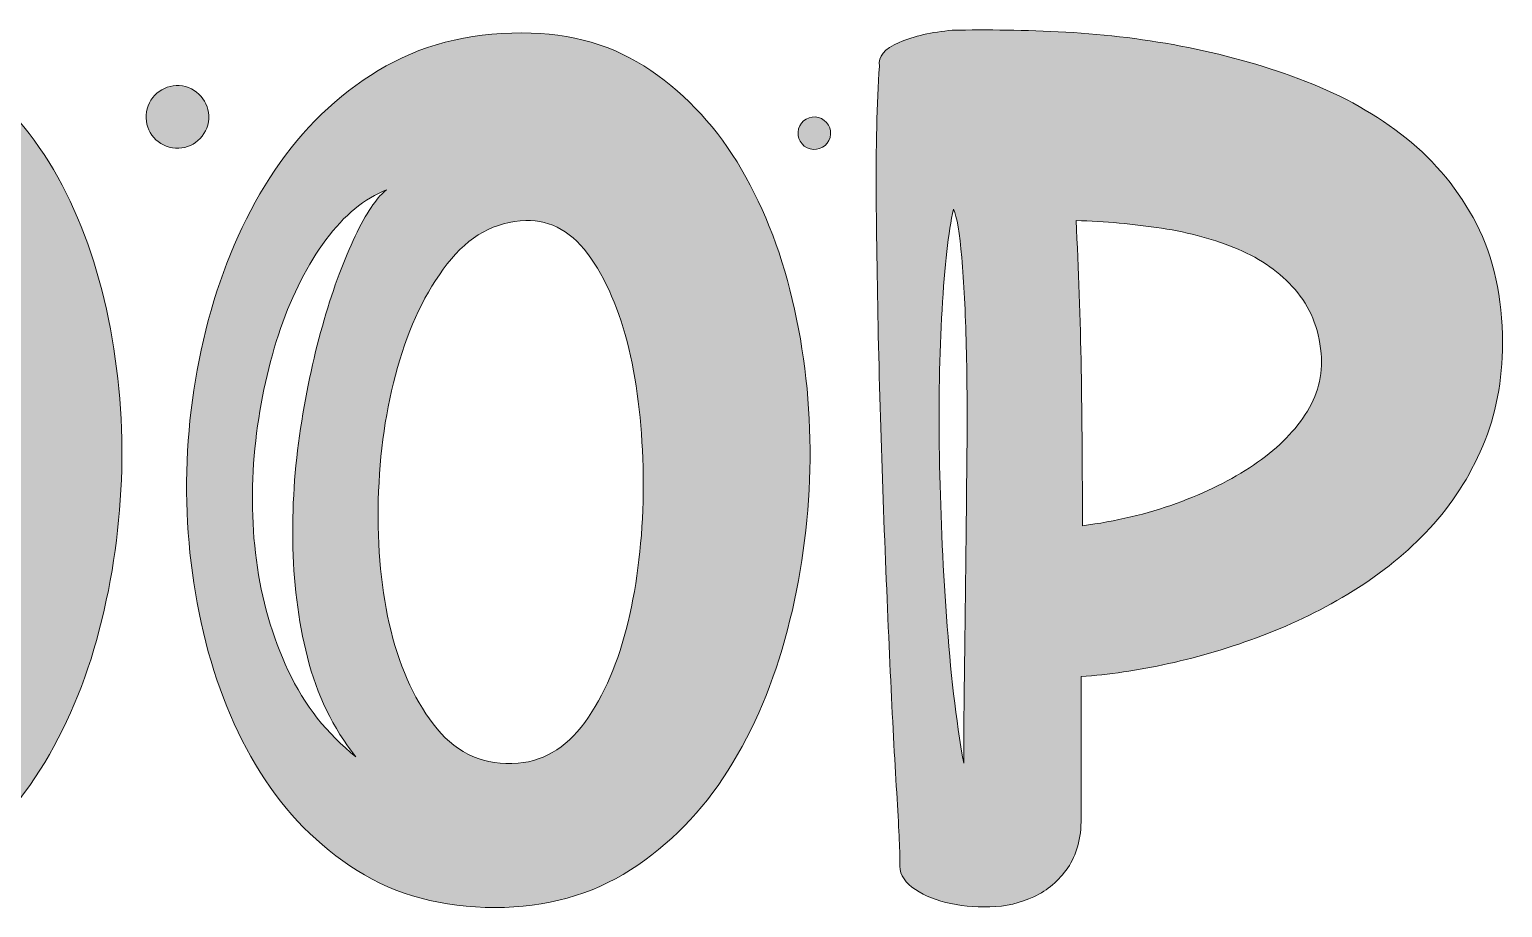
# Model space of a CAD drawing. Header units: inches. Extents: x 117 to 963, y -969 to -111.
# Drawn here: x 527.7 to 963.4, y -969.3 to -709.6 of the extents above; entities that cross this region are included whole.
import ezdxf

# ---------------------------------------------------------------- set-up
doc = ezdxf.new("R2010")
doc.units = ezdxf.units.IN
doc.header["$MEASUREMENT"] = 0
doc.layers.add('Layer 1', color=7, linetype='Continuous')

# ---------------------------------------------------------------- blocks, each defined once
blk = doc.blocks.new('block 2')
at = {"layer": 'Layer 1', "true_color": 0xffffff}
h = blk.add_hatch(color=7, dxfattribs=at)
h.dxf.hatch_style = 2
edge = h.paths.add_edge_path()
edge.add_spline(control_points=[(955.61, -767.05), (950.45, -757.11), (943.53, -748.68), (934.84, -741.75), (926.16, -734.83), (916.28, -729.23), (905.2, -724.95), (894.12, -720.67), (882.54, -717.34), (870.46, -714.94), (858.38, -712.55), (846.3, -711.04), (834.21, -710.41), (822.13, -709.78), (810.93, -709.59), (800.61, -709.84), (794.57, -710.35), (789.34, -711.54), (784.94, -713.43), (780.53, -715.32), (778.58, -717.65), (779.09, -720.41), (778.33, -731.49), (778.01, -744.52), (778.14, -759.5), (778.26, -774.48), (778.52, -790.02), (778.89, -806.13), (779.27, -822.24), (779.78, -838.41), (780.41, -854.65), (781.03, -870.89), (781.66, -885.87), (782.29, -899.59), (782.92, -913.31), (783.55, -925.2), (784.18, -935.27), (784.81, -945.34), (785.13, -952.26), (785.13, -956.04), (784.87, -958.81), (786.07, -961.2), (788.71, -963.21), (791.36, -965.23), (794.69, -966.74), (798.72, -967.74), (802.74, -968.75), (807.09, -969.19), (811.75, -969.06), (816.4, -968.94), (820.74, -967.93), (824.77, -966.04), (828.8, -964.15), (832.14, -961.32), (834.78, -957.55), (837.42, -953.77), (838.75, -948.86), (838.75, -942.82), (838.75, -942.82), (838.75, -900.91), (838.75, -900.91), (846.8, -900.41), (855.42, -899.15), (864.61, -897.13), (873.8, -895.12), (883.05, -892.35), (892.36, -888.82), (901.67, -885.3), (910.61, -880.89), (919.17, -875.61), (927.73, -870.32), (935.28, -864.16), (941.83, -857.1), (948.37, -850.06), (953.59, -841.94), (957.5, -832.75), (961.4, -823.56), (963.35, -813.43), (963.35, -802.35), (963.35, -788.76), (960.77, -777), (955.61, -767.05)], knot_values=[0, 0, 0, 0, 1, 1, 1, 2, 2, 2, 3, 3, 3, 4, 4, 4, 5, 5, 5, 6, 6, 6, 7, 7, 7, 8, 8, 8, 9, 9, 9, 10, 10, 10, 11, 11, 11, 12, 12, 12, 13, 13, 13, 14, 14, 14, 15, 15, 15, 16, 16, 16, 17, 17, 17, 18, 18, 18, 19, 19, 19, 20, 20, 20, 21, 21, 21, 22, 22, 22, 23, 23, 23, 24, 24, 24, 25, 25, 25, 26, 26, 26, 27, 27, 27, 27], degree=3, periodic=1)
edge = h.paths.add_edge_path()
edge.add_spline(control_points=[(804.95, -836.71), (804.82, -848.8), (804.7, -860.5), (804.57, -871.83), (804.44, -883.16), (804.32, -893.67), (804.19, -903.36), (804.06, -913.05), (804.01, -920.8), (804.01, -926.58), (801.74, -913.74), (800.04, -899.27), (798.91, -883.16), (797.78, -867.05), (797.08, -851.19), (796.83, -835.58), (796.58, -819.98), (796.83, -805.63), (797.59, -792.54), (798.34, -779.45), (799.47, -769.5), (800.99, -762.71), (801.99, -764.97), (802.81, -769.76), (803.44, -777.05), (804.06, -784.36), (804.51, -793.1), (804.76, -803.3), (805.01, -813.49), (805.07, -824.63), (804.95, -836.71)], knot_values=[0, 0, 0, 0, 1, 1, 1, 2, 2, 2, 3, 3, 3, 4, 4, 4, 5, 5, 5, 6, 6, 6, 7, 7, 7, 8, 8, 8, 9, 9, 9, 10, 10, 10, 10], degree=3, periodic=1)
edge = h.paths.add_edge_path()
edge.add_spline(control_points=[(905.01, -823.5), (901.36, -829.04), (896.26, -834.01), (889.72, -838.41), (883.17, -842.82), (875.56, -846.6), (866.88, -849.74), (858.19, -852.89), (848.94, -855.09), (839.12, -856.35), (839.12, -840.49), (838.99, -825.07), (838.75, -810.09), (838.49, -795.12), (837.99, -780.45), (837.23, -766.1), (845.79, -766.36), (854.23, -767.11), (862.53, -768.37), (870.84, -769.63), (878.39, -771.71), (885.19, -774.6), (891.99, -777.5), (897.59, -781.46), (901.99, -786.49), (906.39, -791.53), (908.98, -797.82), (909.73, -805.37), (910.24, -811.92), (908.66, -817.97), (905.01, -823.5)], knot_values=[0, 0, 0, 0, 1, 1, 1, 2, 2, 2, 3, 3, 3, 4, 4, 4, 5, 5, 5, 6, 6, 6, 7, 7, 7, 8, 8, 8, 9, 9, 9, 10, 10, 10, 10], degree=3, periodic=1)
h = blk.add_hatch(color=7, dxfattribs=at)
h.dxf.hatch_style = 2
edge = h.paths.add_edge_path()
edge.add_spline(control_points=[(534.79, -751), (527.74, -738.92), (518.8, -729.16), (507.98, -721.74), (497.15, -714.31), (484.44, -710.6), (469.84, -710.6), (453.73, -710.6), (439.57, -714.31), (427.36, -721.74), (415.15, -729.16), (404.95, -738.98), (396.78, -751.19), (388.59, -763.4), (382.3, -777.24), (377.9, -792.73), (373.49, -808.21), (371.1, -824.07), (370.72, -840.3), (370.35, -856.54), (371.98, -872.4), (375.63, -887.88), (379.28, -903.36), (384.88, -917.14), (392.43, -929.23), (399.99, -941.31), (409.55, -951), (421.13, -958.3), (432.71, -965.61), (446.3, -969.25), (461.91, -969.25), (477.02, -969.25), (490.36, -965.54), (501.94, -958.11), (513.51, -950.69), (523.14, -940.87), (530.82, -928.66), (538.5, -916.45), (544.35, -902.61), (548.38, -887.12), (552.41, -871.64), (554.61, -855.85), (554.99, -839.74), (555.37, -823.63), (553.86, -807.83), (550.46, -792.35), (547.06, -776.87), (541.83, -763.08), (534.79, -751)], knot_values=[0, 0, 0, 0, 1, 1, 1, 2, 2, 2, 3, 3, 3, 4, 4, 4, 5, 5, 5, 6, 6, 6, 7, 7, 7, 8, 8, 8, 9, 9, 9, 10, 10, 10, 11, 11, 11, 12, 12, 12, 13, 13, 13, 14, 14, 14, 15, 15, 15, 16, 16, 16, 16], degree=3, periodic=1)
edge = h.paths.add_edge_path()
edge.add_spline(control_points=[(411.88, -793.67), (408.98, -803.24), (406.59, -813.81), (404.71, -825.39), (402.82, -836.97), (401.93, -848.74), (402.06, -860.69), (402.19, -872.65), (403.63, -884.17), (406.41, -895.24), (409.17, -906.32), (413.96, -916.14), (420.75, -924.69), (412.19, -917.9), (405.52, -909.4), (400.74, -899.21), (395.96, -889.01), (392.81, -878.13), (391.3, -866.55), (389.79, -854.97), (389.73, -843.2), (391.11, -831.24), (392.49, -819.29), (394.95, -808.21), (398.47, -798.01), (402, -787.82), (406.46, -779.07), (411.88, -771.77), (417.29, -764.47), (423.27, -759.56), (429.82, -757.04), (427.3, -758.81), (424.4, -762.96), (421.13, -769.5), (417.86, -776.05), (414.77, -784.11), (411.88, -793.67)], knot_values=[0, 0, 0, 0, 1, 1, 1, 2, 2, 2, 3, 3, 3, 4, 4, 4, 5, 5, 5, 6, 6, 6, 7, 7, 7, 8, 8, 8, 9, 9, 9, 10, 10, 10, 11, 11, 11, 12, 12, 12, 12], degree=3, periodic=1)
edge = h.paths.add_edge_path()
edge.add_spline(control_points=[(501.75, -882.59), (499.1, -894.55), (495.01, -904.68), (489.48, -912.99), (483.94, -921.3), (477.02, -925.83), (468.71, -926.58), (458.89, -927.34), (450.9, -923.94), (444.73, -916.39), (438.56, -908.84), (434.03, -899.21), (431.14, -887.5), (428.24, -875.8), (426.98, -862.9), (427.36, -848.8), (427.74, -834.7), (429.63, -821.61), (433.03, -809.53), (436.42, -797.44), (441.33, -787.25), (447.75, -778.94), (454.17, -770.64), (461.91, -766.36), (470.98, -766.1), (478.53, -765.86), (484.94, -769.57), (490.23, -777.24), (495.52, -784.92), (499.42, -794.55), (501.94, -806.13), (504.45, -817.71), (505.71, -830.36), (505.71, -844.08), (505.71, -857.8), (504.39, -870.64), (501.75, -882.59)], knot_values=[0, 0, 0, 0, 1, 1, 1, 2, 2, 2, 3, 3, 3, 4, 4, 4, 5, 5, 5, 6, 6, 6, 7, 7, 7, 8, 8, 8, 9, 9, 9, 10, 10, 10, 11, 11, 11, 12, 12, 12, 12], degree=3, periodic=1)
h = blk.add_hatch(color=7, dxfattribs=at)
h.dxf.hatch_style = 2
edge = h.paths.add_edge_path()
edge.add_spline(control_points=[(738.31, -751), (731.26, -738.92), (722.32, -729.16), (711.5, -721.74), (700.67, -714.31), (687.96, -710.6), (673.36, -710.6), (657.25, -710.6), (643.09, -714.31), (630.88, -721.74), (618.67, -729.16), (608.48, -738.98), (600.3, -751.19), (592.11, -763.4), (585.82, -777.24), (581.42, -792.73), (577.01, -808.21), (574.62, -824.07), (574.24, -840.3), (573.87, -856.54), (575.5, -872.4), (579.15, -887.88), (582.8, -903.36), (588.4, -917.14), (595.96, -929.23), (603.51, -941.31), (613.07, -951), (624.65, -958.3), (636.23, -965.61), (649.82, -969.25), (665.43, -969.25), (680.54, -969.25), (693.88, -965.54), (705.46, -958.11), (717.04, -950.69), (726.66, -940.87), (734.34, -928.66), (742.02, -916.45), (747.87, -902.61), (751.9, -887.12), (755.93, -871.64), (758.13, -855.85), (758.51, -839.74), (758.89, -823.63), (757.38, -807.83), (753.98, -792.35), (750.58, -776.87), (745.35, -763.08), (738.31, -751)], knot_values=[0, 0, 0, 0, 1, 1, 1, 2, 2, 2, 3, 3, 3, 4, 4, 4, 5, 5, 5, 6, 6, 6, 7, 7, 7, 8, 8, 8, 9, 9, 9, 10, 10, 10, 11, 11, 11, 12, 12, 12, 13, 13, 13, 14, 14, 14, 15, 15, 15, 16, 16, 16, 16], degree=3, periodic=1)
edge = h.paths.add_edge_path()
edge.add_spline(control_points=[(615.4, -793.67), (612.5, -803.24), (610.12, -813.81), (608.23, -825.39), (606.34, -836.97), (605.45, -848.74), (605.58, -860.69), (605.71, -872.65), (607.15, -884.17), (609.93, -895.24), (612.69, -906.32), (617.48, -916.14), (624.27, -924.69), (615.71, -917.9), (609.04, -909.4), (604.26, -899.21), (599.48, -889.01), (596.33, -878.13), (594.82, -866.55), (593.31, -854.97), (593.25, -843.2), (594.63, -831.24), (596.01, -819.29), (598.47, -808.21), (602, -798.01), (605.52, -787.82), (609.99, -779.07), (615.4, -771.77), (620.81, -764.47), (626.79, -759.56), (633.34, -757.04), (630.82, -758.81), (627.92, -762.96), (624.65, -769.5), (621.38, -776.05), (618.29, -784.11), (615.4, -793.67)], knot_values=[0, 0, 0, 0, 1, 1, 1, 2, 2, 2, 3, 3, 3, 4, 4, 4, 5, 5, 5, 6, 6, 6, 7, 7, 7, 8, 8, 8, 9, 9, 9, 10, 10, 10, 11, 11, 11, 12, 12, 12, 12], degree=3, periodic=1)
edge = h.paths.add_edge_path()
edge.add_spline(control_points=[(705.27, -882.59), (702.63, -894.55), (698.53, -904.68), (693, -912.99), (687.46, -921.3), (680.54, -925.83), (672.23, -926.58), (662.41, -927.34), (654.42, -923.94), (648.25, -916.39), (642.08, -908.84), (637.55, -899.21), (634.66, -887.5), (631.76, -875.8), (630.5, -862.9), (630.88, -848.8), (631.26, -834.7), (633.15, -821.61), (636.55, -809.53), (639.95, -797.44), (644.85, -787.25), (651.27, -778.94), (657.69, -770.64), (665.43, -766.36), (674.5, -766.1), (682.05, -765.86), (688.47, -769.57), (693.75, -777.24), (699.04, -784.92), (702.94, -794.55), (705.46, -806.13), (707.97, -817.71), (709.23, -830.36), (709.23, -844.08), (709.23, -857.8), (707.91, -870.64), (705.27, -882.59)], knot_values=[0, 0, 0, 0, 1, 1, 1, 2, 2, 2, 3, 3, 3, 4, 4, 4, 5, 5, 5, 6, 6, 6, 7, 7, 7, 8, 8, 8, 9, 9, 9, 10, 10, 10, 11, 11, 11, 12, 12, 12, 12], degree=3, periodic=1)
h = blk.add_hatch(color=7, dxfattribs=at)
h.dxf.hatch_style = 2
edge = h.paths.add_edge_path()
edge.add_spline(control_points=[(580.43, -737.85), (581.75, -732.91), (578.81, -727.83), (573.87, -726.5), (568.93, -725.18), (563.85, -728.11), (562.52, -733.06), (561.2, -738), (564.14, -743.08), (569.08, -744.41), (574.02, -745.73), (579.1, -742.79), (580.43, -737.85)], knot_values=[0, 0, 0, 0, 1, 1, 1, 2, 2, 2, 3, 3, 3, 4, 4, 4, 4], degree=3, periodic=1)
h = blk.add_hatch(color=7, dxfattribs=at)
h.dxf.hatch_style = 2
edge = h.paths.add_edge_path()
edge.add_spline(control_points=[(761.07, -735.62), (758.51, -734.93), (755.87, -736.46), (755.18, -739.02), (754.5, -741.59), (756.02, -744.23), (758.58, -744.91), (761.15, -745.6), (763.79, -744.08), (764.48, -741.51), (765.16, -738.94), (763.64, -736.31), (761.07, -735.62)], knot_values=[0, 0, 0, 0, 1, 1, 1, 2, 2, 2, 3, 3, 3, 4, 4, 4, 4], degree=3, periodic=1)
at = {"layer": 'Layer 1', "lineweight": 0}
for points, knots in [([(955.61, -767.05), (950.45, -757.11), (943.53, -748.68), (934.84, -741.75), (926.16, -734.83), (916.28, -729.23), (905.2, -724.95), (894.12, -720.67), (882.54, -717.34), (870.46, -714.94), (858.38, -712.55), (846.3, -711.04), (834.21, -710.41), (822.13, -709.78), (810.93, -709.59), (800.61, -709.84), (794.57, -710.35), (789.34, -711.54), (784.94, -713.43), (780.53, -715.32), (778.58, -717.65), (779.09, -720.41), (778.33, -731.49), (778.01, -744.52), (778.14, -759.5), (778.26, -774.48), (778.52, -790.02), (778.89, -806.13), (779.27, -822.24), (779.78, -838.41), (780.41, -854.65), (781.03, -870.89), (781.66, -885.87), (782.29, -899.59), (782.92, -913.31), (783.55, -925.2), (784.18, -935.27), (784.81, -945.34), (785.13, -952.26), (785.13, -956.04), (784.87, -958.81), (786.07, -961.2), (788.71, -963.21), (791.36, -965.23), (794.69, -966.74), (798.72, -967.74), (802.74, -968.75), (807.09, -969.19), (811.75, -969.06), (816.4, -968.94), (820.74, -967.93), (824.77, -966.04), (828.8, -964.15), (832.14, -961.32), (834.78, -957.55), (837.42, -953.77), (838.75, -948.86), (838.75, -942.82), (838.75, -942.82), (838.75, -900.91), (838.75, -900.91), (846.8, -900.41), (855.42, -899.15), (864.61, -897.13), (873.8, -895.12), (883.05, -892.35), (892.36, -888.82), (901.67, -885.3), (910.61, -880.89), (919.17, -875.61), (927.73, -870.32), (935.28, -864.16), (941.83, -857.1), (948.37, -850.06), (953.59, -841.94), (957.5, -832.75), (961.4, -823.56), (963.35, -813.43), (963.35, -802.35), (963.35, -788.76), (960.77, -777), (955.61, -767.05)], [0, 0, 0, 0, 1, 1, 1, 2, 2, 2, 3, 3, 3, 4, 4, 4, 5, 5, 5, 6, 6, 6, 7, 7, 7, 8, 8, 8, 9, 9, 9, 10, 10, 10, 11, 11, 11, 12, 12, 12, 13, 13, 13, 14, 14, 14, 15, 15, 15, 16, 16, 16, 17, 17, 17, 18, 18, 18, 19, 19, 19, 20, 20, 20, 21, 21, 21, 22, 22, 22, 23, 23, 23, 24, 24, 24, 25, 25, 25, 26, 26, 26, 27, 27, 27, 27]), ([(534.79, -751), (527.74, -738.92), (518.8, -729.16), (507.98, -721.74), (497.15, -714.31), (484.44, -710.6), (469.84, -710.6), (453.73, -710.6), (439.57, -714.31), (427.36, -721.74), (415.15, -729.16), (404.95, -738.98), (396.78, -751.19), (388.59, -763.4), (382.3, -777.24), (377.9, -792.73), (373.49, -808.21), (371.1, -824.07), (370.72, -840.3), (370.35, -856.54), (371.98, -872.4), (375.63, -887.88), (379.28, -903.36), (384.88, -917.14), (392.43, -929.23), (399.99, -941.31), (409.55, -951), (421.13, -958.3), (432.71, -965.61), (446.3, -969.25), (461.91, -969.25), (477.02, -969.25), (490.36, -965.54), (501.94, -958.11), (513.51, -950.69), (523.14, -940.87), (530.82, -928.66), (538.5, -916.45), (544.35, -902.61), (548.38, -887.12), (552.41, -871.64), (554.61, -855.85), (554.99, -839.74), (555.37, -823.63), (553.86, -807.83), (550.46, -792.35), (547.06, -776.87), (541.83, -763.08), (534.79, -751)], [0, 0, 0, 0, 1, 1, 1, 2, 2, 2, 3, 3, 3, 4, 4, 4, 5, 5, 5, 6, 6, 6, 7, 7, 7, 8, 8, 8, 9, 9, 9, 10, 10, 10, 11, 11, 11, 12, 12, 12, 13, 13, 13, 14, 14, 14, 15, 15, 15, 16, 16, 16, 16]), ([(738.31, -751), (731.26, -738.92), (722.32, -729.16), (711.5, -721.74), (700.67, -714.31), (687.96, -710.6), (673.36, -710.6), (657.25, -710.6), (643.09, -714.31), (630.88, -721.74), (618.67, -729.16), (608.48, -738.98), (600.3, -751.19), (592.11, -763.4), (585.82, -777.24), (581.42, -792.73), (577.01, -808.21), (574.62, -824.07), (574.24, -840.3), (573.87, -856.54), (575.5, -872.4), (579.15, -887.88), (582.8, -903.36), (588.4, -917.14), (595.96, -929.23), (603.51, -941.31), (613.07, -951), (624.65, -958.3), (636.23, -965.61), (649.82, -969.25), (665.43, -969.25), (680.54, -969.25), (693.88, -965.54), (705.46, -958.11), (717.04, -950.69), (726.66, -940.87), (734.34, -928.66), (742.02, -916.45), (747.87, -902.61), (751.9, -887.12), (755.93, -871.64), (758.13, -855.85), (758.51, -839.74), (758.89, -823.63), (757.38, -807.83), (753.98, -792.35), (750.58, -776.87), (745.35, -763.08), (738.31, -751)], [0, 0, 0, 0, 1, 1, 1, 2, 2, 2, 3, 3, 3, 4, 4, 4, 5, 5, 5, 6, 6, 6, 7, 7, 7, 8, 8, 8, 9, 9, 9, 10, 10, 10, 11, 11, 11, 12, 12, 12, 13, 13, 13, 14, 14, 14, 15, 15, 15, 16, 16, 16, 16]), ([(580.43, -737.85), (581.75, -732.91), (578.81, -727.83), (573.87, -726.5), (568.93, -725.18), (563.85, -728.11), (562.52, -733.06), (561.2, -738), (564.14, -743.08), (569.08, -744.41), (574.02, -745.73), (579.1, -742.79), (580.43, -737.85)], [0, 0, 0, 0, 1, 1, 1, 2, 2, 2, 3, 3, 3, 4, 4, 4, 4]), ([(761.07, -735.62), (758.51, -734.93), (755.87, -736.46), (755.18, -739.02), (754.5, -741.59), (756.02, -744.23), (758.58, -744.91), (761.15, -745.6), (763.79, -744.08), (764.48, -741.51), (765.16, -738.94), (763.64, -736.31), (761.07, -735.62)], [0, 0, 0, 0, 1, 1, 1, 2, 2, 2, 3, 3, 3, 4, 4, 4, 4]), ([(615.4, -793.67), (612.5, -803.24), (610.12, -813.81), (608.23, -825.39), (606.34, -836.97), (605.45, -848.74), (605.58, -860.69), (605.71, -872.65), (607.15, -884.17), (609.93, -895.24), (612.69, -906.32), (617.48, -916.14), (624.27, -924.69), (615.71, -917.9), (609.04, -909.4), (604.26, -899.21), (599.48, -889.01), (596.33, -878.13), (594.82, -866.55), (593.31, -854.97), (593.25, -843.2), (594.63, -831.24), (596.01, -819.29), (598.47, -808.21), (602, -798.01), (605.52, -787.82), (609.99, -779.07), (615.4, -771.77), (620.81, -764.47), (626.79, -759.56), (633.34, -757.04), (630.82, -758.81), (627.92, -762.96), (624.65, -769.5), (621.38, -776.05), (618.29, -784.11), (615.4, -793.67)], [0, 0, 0, 0, 1, 1, 1, 2, 2, 2, 3, 3, 3, 4, 4, 4, 5, 5, 5, 6, 6, 6, 7, 7, 7, 8, 8, 8, 9, 9, 9, 10, 10, 10, 11, 11, 11, 12, 12, 12, 12]), ([(705.27, -882.59), (702.63, -894.55), (698.53, -904.68), (693, -912.99), (687.46, -921.3), (680.54, -925.83), (672.23, -926.58), (662.41, -927.34), (654.42, -923.94), (648.25, -916.39), (642.08, -908.84), (637.55, -899.21), (634.66, -887.5), (631.76, -875.8), (630.5, -862.9), (630.88, -848.8), (631.26, -834.7), (633.15, -821.61), (636.55, -809.53), (639.95, -797.44), (644.85, -787.25), (651.27, -778.94), (657.69, -770.64), (665.43, -766.36), (674.5, -766.1), (682.05, -765.86), (688.47, -769.57), (693.75, -777.24), (699.04, -784.92), (702.94, -794.55), (705.46, -806.13), (707.97, -817.71), (709.23, -830.36), (709.23, -844.08), (709.23, -857.8), (707.91, -870.64), (705.27, -882.59)], [0, 0, 0, 0, 1, 1, 1, 2, 2, 2, 3, 3, 3, 4, 4, 4, 5, 5, 5, 6, 6, 6, 7, 7, 7, 8, 8, 8, 9, 9, 9, 10, 10, 10, 11, 11, 11, 12, 12, 12, 12]), ([(804.95, -836.71), (804.82, -848.8), (804.7, -860.5), (804.57, -871.83), (804.44, -883.16), (804.32, -893.67), (804.19, -903.36), (804.06, -913.05), (804.01, -920.8), (804.01, -926.58), (801.74, -913.74), (800.04, -899.27), (798.91, -883.16), (797.78, -867.05), (797.08, -851.19), (796.83, -835.58), (796.58, -819.98), (796.83, -805.63), (797.59, -792.54), (798.34, -779.45), (799.47, -769.5), (800.99, -762.71), (801.99, -764.97), (802.81, -769.76), (803.44, -777.05), (804.06, -784.36), (804.51, -793.1), (804.76, -803.3), (805.01, -813.49), (805.07, -824.63), (804.95, -836.71)], [0, 0, 0, 0, 1, 1, 1, 2, 2, 2, 3, 3, 3, 4, 4, 4, 5, 5, 5, 6, 6, 6, 7, 7, 7, 8, 8, 8, 9, 9, 9, 10, 10, 10, 10]), ([(905.01, -823.5), (901.36, -829.04), (896.26, -834.01), (889.72, -838.41), (883.17, -842.82), (875.56, -846.6), (866.88, -849.74), (858.19, -852.89), (848.94, -855.09), (839.12, -856.35), (839.12, -840.49), (838.99, -825.07), (838.75, -810.09), (838.49, -795.12), (837.99, -780.45), (837.23, -766.1), (845.79, -766.36), (854.23, -767.11), (862.53, -768.37), (870.84, -769.63), (878.39, -771.71), (885.19, -774.6), (891.99, -777.5), (897.59, -781.46), (901.99, -786.49), (906.39, -791.53), (908.98, -797.82), (909.73, -805.37), (910.24, -811.92), (908.66, -817.97), (905.01, -823.5)], [0, 0, 0, 0, 1, 1, 1, 2, 2, 2, 3, 3, 3, 4, 4, 4, 5, 5, 5, 6, 6, 6, 7, 7, 7, 8, 8, 8, 9, 9, 9, 10, 10, 10, 10])]:
    blk.add_open_spline(points, degree=3, knots=knots, dxfattribs=at)

msp = doc.modelspace()

# ---------------------------------------------------------------- block references
at = {"layer": 'Layer 1'}
msp.add_blockref('block 2', (0, 0), dxfattribs=at)

doc.saveas('drawing.dxf')
